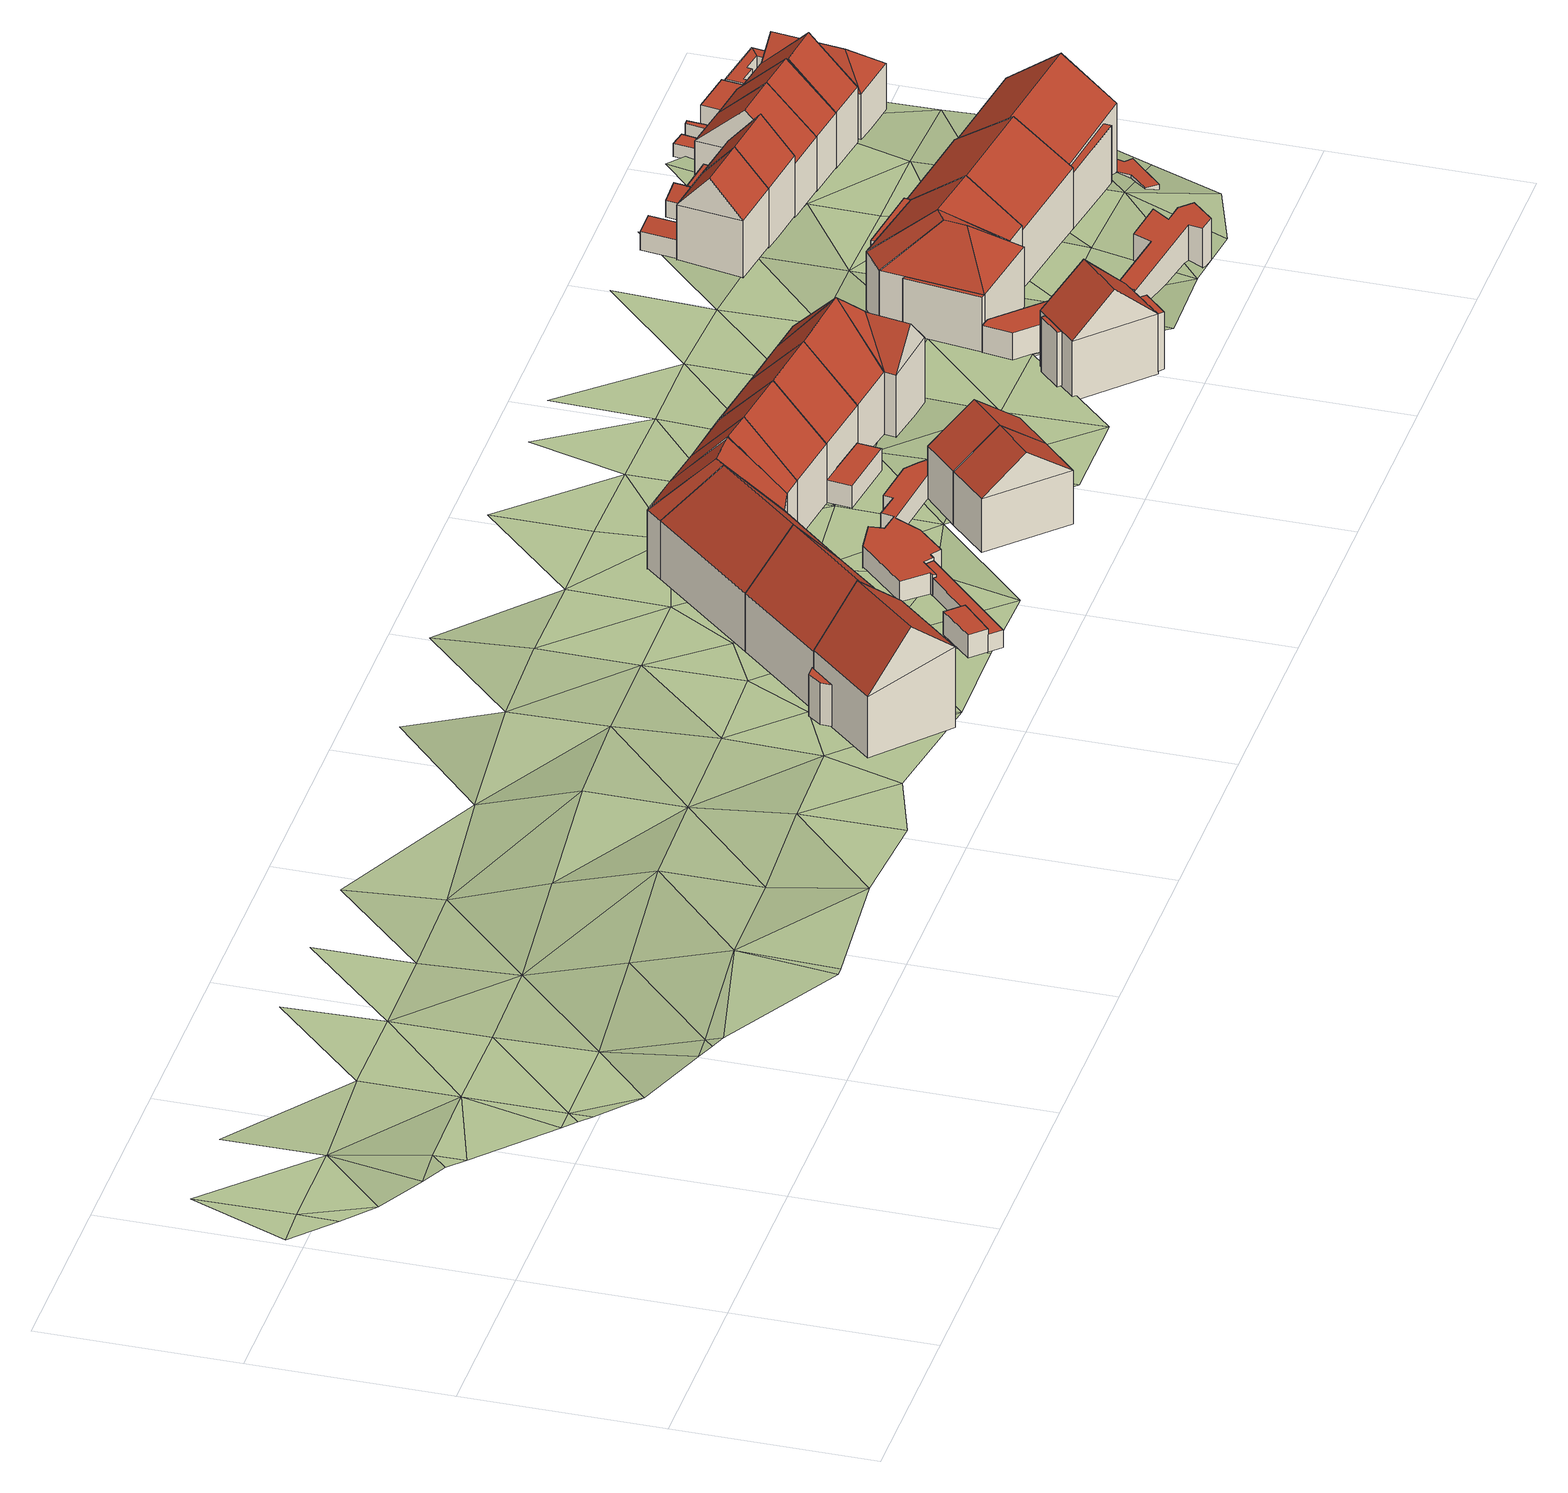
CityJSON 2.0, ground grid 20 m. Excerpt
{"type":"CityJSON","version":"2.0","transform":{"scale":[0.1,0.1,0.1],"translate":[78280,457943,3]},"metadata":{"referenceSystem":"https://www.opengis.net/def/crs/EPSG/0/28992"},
"CityObjects":{
"building1":{"type":"Building","children":["building1-1","building1-2"]},
"building1-1":{"type":"BuildingPart","attributes":{"RelativeEavesHeight":7.59,"AbsoluteEavesHeight":22.33,"RelativeRidgeHeight":12.42,"AbsoluteRidgeHeight":27.16,"roofType":"1030"},"parents":["building1"],"geometry":[{"type":"Solid","lod":"2","boundaries":[[[[0,1,2,3]],[[1,4,5,2]],[[4,6,7,5]],[[6,0,3,7]],[[4,1,8]],[[0,6,9]],[[1,0,9,8]],[[6,4,8,9]],[[3,2,5,7]]]],"semantics":{"surfaces":[{"type":"WallSurface"},{"type":"RoofSurface","Slope":38.76,"Direction":311.83},{"type":"RoofSurface","Slope":51.13,"Direction":131.84},{"type":"GroundSurface"}],"values":[[0,0,0,0,0,0,1,2,3]]}}]},
"building1-2":{"type":"BuildingPart","attributes":{"RelativeEavesHeight":4.58,"AbsoluteEavesHeight":19.34,"RelativeRidgeHeight":4.58,"AbsoluteRidgeHeight":19.34,"roofType":"1000"},"parents":["building1"],"geometry":[{"type":"Solid","lod":"2","boundaries":[[[[10,11,12,13]],[[11,14,15,12]],[[14,16,17,15]],[[16,10,13,17]],[[16,14,11,10]],[[13,12,15,17]]]],"semantics":{"surfaces":[{"type":"WallSurface"},{"type":"RoofSurface","Slope":90,"Direction":0},{"type":"GroundSurface"}],"values":[[0,0,0,0,1,2]]}}]},
"building2":{"type":"Building","attributes":{"RelativeEavesHeight":6.3,"AbsoluteEavesHeight":21.08,"RelativeRidgeHeight":11.88,"AbsoluteRidgeHeight":26.67,"roofType":"1030"},"geometry":[{"type":"Solid","lod":"2","boundaries":[[[[18,19,20,21]],[[19,22,23,20]],[[22,24,25,23]],[[24,18,21,25]],[[22,19,26]],[[18,24,27]],[[19,18,27,26]],[[24,22,26,27]],[[21,20,23,25]]]],"semantics":{"surfaces":[{"type":"WallSurface"},{"type":"RoofSurface","Slope":42.93,"Direction":311.61},{"type":"RoofSurface","Slope":42.93,"Direction":131.43},{"type":"GroundSurface"}],"values":[[0,0,0,0,0,0,1,2,3]]}}]},
"building3":{"type":"Building","children":["building3-1","building3-2"]},
"building3-1":{"type":"BuildingPart","attributes":{"RelativeEavesHeight":6.33,"AbsoluteEavesHeight":21.08,"RelativeRidgeHeight":11.91,"AbsoluteRidgeHeight":26.67,"roofType":"1030"},"parents":["building3"],"geometry":[{"type":"Solid","lod":"2","boundaries":[[[[28,29,30,31]],[[29,32,33,30]],[[32,34,35,33]],[[34,28,31,35]],[[32,29,36]],[[28,34,37]],[[29,28,37,36]],[[34,32,36,37]],[[31,30,33,35]]]],"semantics":{"surfaces":[{"type":"WallSurface"},{"type":"RoofSurface","Slope":43.16,"Direction":311.74},{"type":"RoofSurface","Slope":43.22,"Direction":131.97},{"type":"GroundSurface"}],"values":[[0,0,0,0,0,0,1,2,3]]}}]},
"building3-2":{"type":"BuildingPart","attributes":{"RelativeEavesHeight":6.33,"AbsoluteEavesHeight":21.08,"RelativeRidgeHeight":11.91,"AbsoluteRidgeHeight":26.67,"roofType":"1030"},"parents":["building3"],"geometry":[{"type":"Solid","lod":"2","boundaries":[[[[34,22,23,35]],[[22,19,20,23]],[[19,28,31,20]],[[28,34,35,31]],[[19,22,26]],[[34,28,37]],[[22,34,37,26]],[[28,19,26,37]],[[35,23,20,31]]]],"semantics":{"surfaces":[{"type":"WallSurface"},{"type":"RoofSurface","Slope":43.04,"Direction":132.16},{"type":"RoofSurface","Slope":43,"Direction":311.82},{"type":"GroundSurface"}],"values":[[0,0,0,0,0,0,1,2,3]]}}]},
"building4":{"type":"Building","children":["building4-1","building4-2","building4-3"]},
"building4-1":{"type":"BuildingPart","attributes":{"RelativeEavesHeight":1.87,"AbsoluteEavesHeight":16.6,"RelativeRidgeHeight":1.87,"AbsoluteRidgeHeight":16.6,"roofType":"1000"},"parents":["building4"],"geometry":[{"type":"Solid","lod":"2","boundaries":[[[[38,39,40,41]],[[39,42,43,40]],[[42,44,45,43]],[[44,46,47,45]],[[46,48,49,47]],[[48,38,41,49]],[[48,46,44,42,39,38]],[[41,40,43,45,47,49]]]],"semantics":{"surfaces":[{"type":"WallSurface"},{"type":"RoofSurface","Slope":90,"Direction":0},{"type":"GroundSurface"}],"values":[[0,0,0,0,0,0,1,2]]}}]},
"building4-2":{"type":"BuildingPart","attributes":{"RelativeEavesHeight":2.6,"AbsoluteEavesHeight":16.9,"RelativeRidgeHeight":2.6,"AbsoluteRidgeHeight":16.9,"roofType":"1000"},"parents":["building4"],"geometry":[{"type":"Solid","lod":"2","boundaries":[[[[50,51,52,53]],[[51,54,55,52]],[[54,56,57,55]],[[56,58,59,57]],[[58,60,61,59]],[[60,62,63,61]],[[62,64,65,63]],[[64,66,67,65]],[[66,68,69,67]],[[68,70,71,69]],[[70,72,73,71]],[[72,74,75,73]],[[74,76,77,75]],[[76,78,79,77]],[[78,80,81,79]],[[80,82,83,81]],[[82,84,85,83]],[[84,86,87,85]],[[86,88,89,87]],[[88,90,91,89]],[[90,92,93,91]],[[92,94,95,93]],[[94,96,97,95]],[[96,50,53,97]],[[96,94,92,90,88,86,84,82,80,78,76,74,72,70,68,66,64,62,60,58,56,54,51,50]],[[53,52,55,57,59,61,63,65,67,69,71,73,75,77,79,81,83,85,87,89,91,93,95,97]]]],"semantics":{"surfaces":[{"type":"WallSurface"},{"type":"RoofSurface","Slope":90,"Direction":0},{"type":"GroundSurface"}],"values":[[0,0,0,0,0,0,0,0,0,0,0,0,0,0,0,0,0,0,0,0,0,0,0,0,1,2]]}}]},
"building4-3":{"type":"BuildingPart","attributes":{"RelativeEavesHeight":2.52,"AbsoluteEavesHeight":17.2,"RelativeRidgeHeight":2.52,"AbsoluteRidgeHeight":17.2,"roofType":"1000"},"parents":["building4"],"geometry":[{"type":"Solid","lod":"2","boundaries":[[[[98,99,100,40]],[[99,101,102,100]],[[101,103,104,102]],[[103,98,40,104]],[[103,101,99,98]],[[40,100,102,104]]]],"semantics":{"surfaces":[{"type":"WallSurface"},{"type":"RoofSurface","Slope":90,"Direction":0},{"type":"GroundSurface"}],"values":[[0,0,0,0,1,2]]}}]},
"building5":{"type":"Building","children":["building5-1","building5-2"]},
"building5-1":{"type":"BuildingPart","attributes":{"RelativeEavesHeight":6.43,"AbsoluteEavesHeight":21.08,"RelativeRidgeHeight":12.01,"AbsoluteRidgeHeight":26.67,"roofType":"1030"},"parents":["building5"],"geometry":[{"type":"Solid","lod":"2","boundaries":[[[[105,106,107,108]],[[106,109,110,107]],[[109,111,112,110]],[[111,105,108,112]],[[109,106,113]],[[105,111,114]],[[106,105,114,113]],[[111,109,113,114]],[[108,107,110,112]]]],"semantics":{"surfaces":[{"type":"WallSurface"},{"type":"RoofSurface","Slope":43.31,"Direction":187.92},{"type":"RoofSurface","Slope":43.31,"Direction":7.93},{"type":"GroundSurface"}],"values":[[0,0,0,0,0,0,1,2,3]]}}]},
"building5-2":{"type":"BuildingPart","attributes":{"RelativeEavesHeight":6.33,"AbsoluteEavesHeight":21.08,"RelativeRidgeHeight":11.92,"AbsoluteRidgeHeight":26.67,"roofType":"1030"},"parents":["building5"],"geometry":[{"type":"Solid","lod":"2","boundaries":[[[[29,109,110,115]],[[109,106,107,110]],[[106,32,116,107]],[[32,29,115,116]],[[106,109,113]],[[29,32,36]],[[109,29,36,113]],[[32,106,113,36]],[[115,110,107,116]]]],"semantics":{"surfaces":[{"type":"WallSurface"},{"type":"RoofSurface","Slope":44.91,"Direction":5.13},{"type":"RoofSurface","Slope":45.8,"Direction":176.34},{"type":"GroundSurface"}],"values":[[0,0,0,0,0,0,1,2,3]]}}]},
"building6":{"type":"Building","attributes":{"RelativeEavesHeight":5.71,"AbsoluteEavesHeight":20.05,"RelativeRidgeHeight":9.24,"AbsoluteRidgeHeight":23.58,"roofType":"1030"},"geometry":[{"type":"Solid","lod":"2","boundaries":[[[[117,118,119,120]],[[118,121,122,119]],[[121,123,124,122]],[[123,117,120,124]],[[121,118,125]],[[117,123,126]],[[118,117,126,125]],[[123,121,125,126]],[[120,119,122,124]]]],"semantics":{"surfaces":[{"type":"WallSurface"},{"type":"RoofSurface","Slope":53.66,"Direction":315.64},{"type":"RoofSurface","Slope":53.66,"Direction":135.42},{"type":"GroundSurface"}],"values":[[0,0,0,0,0,0,1,2,3]]}}]},
"building7":{"type":"Building","attributes":{"RelativeEavesHeight":6.57,"AbsoluteEavesHeight":21.08,"RelativeRidgeHeight":12.16,"AbsoluteRidgeHeight":26.67,"roofType":"1030"},"geometry":[{"type":"Solid","lod":"2","boundaries":[[[[127,105,128,129]],[[105,111,130,128]],[[111,131,132,130]],[[131,127,129,132]],[[111,105,114]],[[127,131,133]],[[105,127,133,114]],[[131,111,114,133]],[[129,128,130,132]]]],"semantics":{"surfaces":[{"type":"WallSurface"},{"type":"RoofSurface","Slope":43.35,"Direction":187.83},{"type":"RoofSurface","Slope":43.35,"Direction":7.68},{"type":"GroundSurface"}],"values":[[0,0,0,0,0,0,1,2,3]]}}]},
"building8":{"type":"Building","attributes":{"RelativeEavesHeight":5.75,"AbsoluteEavesHeight":20.05,"RelativeRidgeHeight":9.28,"AbsoluteRidgeHeight":23.58,"roofType":"1030"},"geometry":[{"type":"Solid","lod":"2","boundaries":[[[[118,134,87,119]],[[134,135,85,87]],[[135,121,122,85]],[[121,118,119,122]],[[135,134,136]],[[118,121,125]],[[134,118,125,136]],[[121,135,136,125]],[[119,87,85,122]]]],"semantics":{"surfaces":[{"type":"WallSurface"},{"type":"RoofSurface","Slope":53.55,"Direction":315.64},{"type":"RoofSurface","Slope":53.55,"Direction":135.42},{"type":"GroundSurface"}],"values":[[0,0,0,0,0,0,1,2,3]]}}]},
"building9":{"type":"Building","children":["building9-1","building9-2"]},
"building9-1":{"type":"BuildingPart","attributes":{"RelativeEavesHeight":6.75,"AbsoluteEavesHeight":21.08,"RelativeRidgeHeight":12.34,"AbsoluteRidgeHeight":26.67,"roofType":"1030"},"parents":["building9"],"geometry":[{"type":"Solid","lod":"2","boundaries":[[[[137,127,138,139]],[[127,131,140,138]],[[131,141,142,140]],[[141,137,139,142]],[[131,127,133]],[[137,141,143]],[[127,137,143,133]],[[141,131,133,143]],[[139,138,140,142]]]],"semantics":{"surfaces":[{"type":"WallSurface"},{"type":"RoofSurface","Slope":43.42,"Direction":187.87},{"type":"RoofSurface","Slope":43.42,"Direction":7.79},{"type":"GroundSurface"}],"values":[[0,0,0,0,0,0,1,2,3]]}}]},
"building9-2":{"type":"BuildingPart","attributes":{"RelativeEavesHeight":2.44,"AbsoluteEavesHeight":17.21,"RelativeRidgeHeight":2.44,"AbsoluteRidgeHeight":17.21,"roofType":"1010"},"parents":["building9"],"geometry":[{"type":"Solid","lod":"2","boundaries":[[[[144,145,146,147]],[[145,148,149,146]],[[148,150,151,149]],[[150,144,147,151]],[[150,148,145,144]],[[147,146,149,151]]]],"semantics":{"surfaces":[{"type":"WallSurface"},{"type":"RoofSurface","Slope":90,"Direction":0},{"type":"GroundSurface"}],"values":[[0,0,0,0,1,2]]}}]},
"building10":{"type":"Building","attributes":{"RelativeEavesHeight":6.89,"AbsoluteEavesHeight":21.08,"RelativeRidgeHeight":12.48,"AbsoluteRidgeHeight":26.67,"roofType":"1130"},"geometry":[{"type":"Solid","lod":"2","boundaries":[[[[141,152,153,154]],[[152,155,156,153]],[[155,137,157,156]],[[137,141,154,157]],[[155,152,158]],[[141,137,143]],[[152,141,143,158]],[[137,155,158,143]],[[154,153,156,157]]]],"semantics":{"surfaces":[{"type":"WallSurface"},{"type":"RoofSurface","Slope":-17.8,"Direction":97.64},{"type":"RoofSurface","Slope":43.12,"Direction":6.94},{"type":"RoofSurface","Slope":43.9,"Direction":187.11},{"type":"GroundSurface"}],"values":[[0,0,0,0,1,0,2,3,4]]}}]},
"building11":{"type":"Building","children":["building11-1","building11-2"]},
"building11-1":{"type":"BuildingPart","attributes":{"RelativeEavesHeight":7.07,"AbsoluteEavesHeight":21.08,"RelativeRidgeHeight":12.65,"AbsoluteRidgeHeight":26.67,"roofType":"1070"},"parents":["building11"],"geometry":[{"type":"Solid","lod":"2","boundaries":[[[[159,160,161,162]],[[160,163,164,161]],[[163,155,165,164]],[[155,152,166,165]],[[152,159,162,166]],[[160,159,158]],[[163,160,158]],[[155,163,158]],[[152,155,158]],[[159,152,158]],[[162,161,164,165,166]]]],"semantics":{"surfaces":[{"type":"WallSurface"},{"type":"RoofSurface","Slope":41.93,"Direction":52.47},{"type":"RoofSurface","Slope":41.94,"Direction":97.78},{"type":"RoofSurface","Slope":44.35,"Direction":187.2},{"type":"RoofSurface","Slope":17.8,"Direction":277.64},{"type":"RoofSurface","Slope":42.63,"Direction":7.86},{"type":"GroundSurface"}],"values":[[0,0,0,0,0,1,2,3,4,5,6]]}}]},
"building11-2":{"type":"BuildingPart","attributes":{"RelativeEavesHeight":6.97,"AbsoluteEavesHeight":21.08,"RelativeRidgeHeight":10.49,"AbsoluteRidgeHeight":24.6,"roofType":"1130"},"parents":["building11"],"geometry":[{"type":"Solid","lod":"2","boundaries":[[[[167,155,168,169]],[[155,163,170,168]],[[163,171,172,170]],[[171,167,169,172]],[[163,155,173]],[[167,171,174]],[[155,167,174,173]],[[171,163,173,174]],[[169,168,170,172]]]],"semantics":{"surfaces":[{"type":"WallSurface"},{"type":"RoofSurface","Slope":-44.35,"Direction":7.2},{"type":"RoofSurface","Slope":44.51,"Direction":279.34},{"type":"RoofSurface","Slope":43.4,"Direction":99.89},{"type":"GroundSurface"}],"values":[[0,0,0,0,1,0,2,3,4]]}}]},
"building12":{"type":"Building","children":["building12-1","building12-2","building12-3"]},
"building12-1":{"type":"BuildingPart","attributes":{"RelativeEavesHeight":5.88,"AbsoluteEavesHeight":19.98,"RelativeRidgeHeight":5.88,"AbsoluteRidgeHeight":19.98,"roofType":"1010"},"parents":["building12"],"geometry":[{"type":"Solid","lod":"2","boundaries":[[[[175,176,177,178]],[[176,179,180,177]],[[179,181,182,180]],[[181,175,178,182]],[[181,179,176,175]],[[178,177,180,182]]]],"semantics":{"surfaces":[{"type":"WallSurface"},{"type":"RoofSurface","Slope":90,"Direction":315.25},{"type":"GroundSurface"}],"values":[[0,0,0,0,1,2]]}}]},
"building12-2":{"type":"BuildingPart","attributes":{"RelativeEavesHeight":6.19,"AbsoluteEavesHeight":19.98,"RelativeRidgeHeight":6.19,"AbsoluteRidgeHeight":19.98,"roofType":"1000"},"parents":["building12"],"geometry":[{"type":"Solid","lod":"2","boundaries":[[[[183,184,185,186]],[[184,187,188,185]],[[187,189,190,188]],[[189,183,186,190]],[[189,187,184,183]],[[186,185,188,190]]]],"semantics":{"surfaces":[{"type":"WallSurface"},{"type":"RoofSurface","Slope":90,"Direction":0},{"type":"GroundSurface"}],"values":[[0,0,0,0,1,2]]}}]},
"building12-3":{"type":"BuildingPart","attributes":{"RelativeEavesHeight":6.44,"AbsoluteEavesHeight":19.98,"RelativeRidgeHeight":10.54,"AbsoluteRidgeHeight":24.08,"roofType":"1030"},"parents":["building12"],"geometry":[{"type":"Solid","lod":"2","boundaries":[[[[191,183,192,193]],[[183,194,195,192]],[[194,196,197,195]],[[196,191,193,197]],[[194,183,198]],[[191,196,199]],[[183,191,199,198]],[[196,194,198,199]],[[193,192,195,197]]]],"semantics":{"surfaces":[{"type":"WallSurface"},{"type":"RoofSurface","Slope":47.56,"Direction":134.15},{"type":"RoofSurface","Slope":47.56,"Direction":314.93},{"type":"GroundSurface"}],"values":[[0,0,0,0,0,0,1,2,3]]}}]},
"building13":{"type":"Building","attributes":{"RelativeEavesHeight":3.21,"AbsoluteEavesHeight":16.8,"RelativeRidgeHeight":3.21,"AbsoluteRidgeHeight":16.8,"roofType":"1000"},"geometry":[{"type":"Solid","lod":"2","boundaries":[[[[200,201,202,203]],[[201,204,205,202]],[[204,206,207,205]],[[206,208,209,207]],[[208,210,211,209]],[[210,212,213,211]],[[212,200,203,213]],[[212,210,208,206,204,201,200]],[[203,202,205,207,209,211,213]]]],"semantics":{"surfaces":[{"type":"WallSurface"},{"type":"RoofSurface","Slope":90,"Direction":0},{"type":"GroundSurface"}],"values":[[0,0,0,0,0,0,0,1,2]]}}]},
"building14":{"type":"Building","attributes":{"RelativeEavesHeight":2.47,"AbsoluteEavesHeight":15.76,"RelativeRidgeHeight":2.47,"AbsoluteRidgeHeight":15.76,"roofType":"1000"},"geometry":[{"type":"Solid","lod":"2","boundaries":[[[[214,215,216,217]],[[215,218,219,216]],[[218,220,221,219]],[[220,222,223,221]],[[222,224,225,223]],[[224,214,217,225]],[[224,222,220,218,215,214]],[[217,216,219,221,223,225]]]],"semantics":{"surfaces":[{"type":"WallSurface"},{"type":"RoofSurface","Slope":90,"Direction":0},{"type":"GroundSurface"}],"values":[[0,0,0,0,0,0,1,2]]}}]},
"building15":{"type":"Building","attributes":{"RelativeEavesHeight":2.55,"AbsoluteEavesHeight":15.41,"RelativeRidgeHeight":2.55,"AbsoluteRidgeHeight":15.41,"roofType":"1000"},"geometry":[{"type":"Solid","lod":"2","boundaries":[[[[226,227,228,229]],[[227,230,231,228]],[[230,232,233,231]],[[232,226,229,233]],[[232,230,227,226]],[[229,228,231,233]]]],"semantics":{"surfaces":[{"type":"WallSurface"},{"type":"RoofSurface","Slope":90,"Direction":0},{"type":"GroundSurface"}],"values":[[0,0,0,0,1,2]]}}]},
"building16":{"type":"Building","children":["building16-1","building16-2","building16-3","building16-4","building16-5"]},
"building16-1":{"type":"BuildingPart","attributes":{"RelativeEavesHeight":6.64,"AbsoluteEavesHeight":19.8,"RelativeRidgeHeight":6.64,"AbsoluteRidgeHeight":19.8,"roofType":"1000"},"parents":["building16"],"geometry":[{"type":"Solid","lod":"2","boundaries":[[[[234,235,236,237]],[[235,238,239,236]],[[238,240,241,239]],[[240,234,237,241]],[[240,238,235,234]],[[237,236,239,241]]]],"semantics":{"surfaces":[{"type":"WallSurface"},{"type":"RoofSurface","Slope":90,"Direction":0},{"type":"GroundSurface"}],"values":[[0,0,0,0,1,2]]}}]},
"building16-2":{"type":"BuildingPart","attributes":{"RelativeEavesHeight":5.92,"AbsoluteEavesHeight":19.8,"RelativeRidgeHeight":5.92,"AbsoluteRidgeHeight":19.8,"roofType":"1000"},"parents":["building16"],"geometry":[{"type":"Solid","lod":"2","boundaries":[[[[242,243,244,245]],[[243,246,247,244]],[[246,248,249,247]],[[248,242,245,249]],[[248,246,243,242]],[[245,244,247,249]]]],"semantics":{"surfaces":[{"type":"WallSurface"},{"type":"RoofSurface","Slope":90,"Direction":0},{"type":"GroundSurface"}],"values":[[0,0,0,0,1,2]]}}]},
"building16-3":{"type":"BuildingPart","attributes":{"RelativeEavesHeight":6.49,"AbsoluteEavesHeight":19.8,"RelativeRidgeHeight":10.51,"AbsoluteRidgeHeight":23.82,"roofType":"1130"},"parents":["building16"],"geometry":[{"type":"Solid","lod":"2","boundaries":[[[[250,251,252,253]],[[251,242,254,252]],[[242,255,256,254]],[[255,250,253,256]],[[242,251,257]],[[250,255,258]],[[251,250,258,257]],[[255,242,257,258]],[[253,252,254,256]]]],"semantics":{"surfaces":[{"type":"WallSurface"},{"type":"RoofSurface","Slope":42.78,"Direction":188.65},{"type":"RoofSurface","Slope":48.17,"Direction":99.73},{"type":"RoofSurface","Slope":47.36,"Direction":277.45},{"type":"GroundSurface"}],"values":[[0,0,0,0,1,0,2,3,4]]}}]},
"building16-4":{"type":"BuildingPart","attributes":{"RelativeEavesHeight":6.66,"AbsoluteEavesHeight":19.8,"RelativeRidgeHeight":10.68,"AbsoluteRidgeHeight":23.82,"roofType":"1030"},"parents":["building16"],"geometry":[{"type":"Solid","lod":"2","boundaries":[[[[259,260,261,262]],[[260,263,264,261]],[[263,234,265,264]],[[234,259,262,265]],[[263,260,266]],[[259,234,267]],[[260,259,267,266]],[[234,263,266,267]],[[262,261,264,265]]]],"semantics":{"surfaces":[{"type":"WallSurface"},{"type":"RoofSurface","Slope":53.89,"Direction":189.2},{"type":"RoofSurface","Slope":53.84,"Direction":9.5},{"type":"GroundSurface"}],"values":[[0,0,0,0,0,0,1,2,3]]}}]},
"building16-5":{"type":"BuildingPart","attributes":{"RelativeEavesHeight":6.51,"AbsoluteEavesHeight":19.8,"RelativeRidgeHeight":10.53,"AbsoluteRidgeHeight":23.82,"roofType":"1030"},"parents":["building16"],"geometry":[{"type":"Solid","lod":"2","boundaries":[[[[260,250,253,268]],[[250,255,256,253]],[[255,263,269,256]],[[263,260,268,269]],[[255,250,258]],[[260,263,266]],[[250,260,266,258]],[[263,255,258,266]],[[268,253,256,269]]]],"semantics":{"surfaces":[{"type":"WallSurface"},{"type":"RoofSurface","Slope":57.69,"Direction":150.74},{"type":"RoofSurface","Slope":57.52,"Direction":323.41},{"type":"GroundSurface"}],"values":[[0,0,0,0,0,0,1,2,3]]}}]},
"building17":{"type":"Building","attributes":{"RelativeEavesHeight":4.55,"AbsoluteEavesHeight":15.11,"RelativeRidgeHeight":4.55,"AbsoluteRidgeHeight":15.11,"roofType":"1000"},"geometry":[{"type":"Solid","lod":"2","boundaries":[[[[270,271,272,273]],[[271,274,275,272]],[[274,276,277,275]],[[276,278,279,277]],[[278,280,281,279]],[[280,282,283,281]],[[282,284,285,283]],[[284,286,287,285]],[[286,288,289,287]],[[288,290,291,289]],[[290,270,273,291]],[[290,288,286,284,282,280,278,276,274,271,270]],[[273,272,275,277,279,281,283,285,287,289,291]]]],"semantics":{"surfaces":[{"type":"WallSurface"},{"type":"RoofSurface","Slope":90,"Direction":0},{"type":"GroundSurface"}],"values":[[0,0,0,0,0,0,0,0,0,0,0,1,2]]}}]},
"building18":{"type":"Building","children":["building18-1","building18-2"]},
"building18-1":{"type":"BuildingPart","attributes":{"RelativeEavesHeight":6.24,"AbsoluteEavesHeight":19.6,"RelativeRidgeHeight":9.91,"AbsoluteRidgeHeight":23.27,"roofType":"1030"},"parents":["building18"],"geometry":[{"type":"Solid","lod":"2","boundaries":[[[[292,293,294,295]],[[293,296,297,294]],[[296,298,299,297]],[[298,292,295,299]],[[296,293,300]],[[292,298,301]],[[293,292,301,300]],[[298,296,300,301]],[[295,294,297,299]]]],"semantics":{"surfaces":[{"type":"WallSurface"},{"type":"RoofSurface","Slope":41.78,"Direction":187.76},{"type":"RoofSurface","Slope":41.78,"Direction":7.81},{"type":"GroundSurface"}],"values":[[0,0,0,0,0,0,1,2,3]]}}]},
"building18-2":{"type":"BuildingPart","attributes":{"RelativeEavesHeight":2.25,"AbsoluteEavesHeight":16.03,"RelativeRidgeHeight":2.5,"AbsoluteRidgeHeight":16.28,"roofType":"1010"},"parents":["building18"],"geometry":[{"type":"Solid","lod":"2","boundaries":[[[[302,303,304,305]],[[303,306,307,304]],[[306,308,309,307]],[[308,302,305,309]],[[308,306,303,302]],[[305,304,307,309]]]],"semantics":{"surfaces":[{"type":"WallSurface"},{"type":"RoofSurface","Slope":75.79,"Direction":278.46},{"type":"GroundSurface"}],"values":[[0,0,0,0,1,2]]}}]},
"building19":{"type":"Building","attributes":{"RelativeEavesHeight":6.68,"AbsoluteEavesHeight":19.34,"RelativeRidgeHeight":10.66,"AbsoluteRidgeHeight":23.32,"roofType":"1030"},"geometry":[{"type":"Solid","lod":"2","boundaries":[[[[310,311,312,313]],[[311,314,315,312]],[[314,316,317,315]],[[316,310,313,317]],[[314,311,318]],[[310,316,319]],[[311,310,319,318]],[[316,314,318,319]],[[313,312,315,317]]]],"semantics":{"surfaces":[{"type":"WallSurface"},{"type":"RoofSurface","Slope":55.76,"Direction":188},{"type":"RoofSurface","Slope":55.76,"Direction":7.9},{"type":"GroundSurface"}],"values":[[0,0,0,0,0,0,1,2,3]]}}]},
"building20":{"type":"Building","children":["building20-1","building20-2","building20-3"]},
"building20-1":{"type":"BuildingPart","attributes":{"RelativeEavesHeight":6.51,"AbsoluteEavesHeight":19.6,"RelativeRidgeHeight":10.18,"AbsoluteRidgeHeight":23.27,"roofType":"1030"},"parents":["building20"],"geometry":[{"type":"Solid","lod":"2","boundaries":[[[[320,292,321,322]],[[292,298,323,321]],[[298,324,325,323]],[[324,320,322,325]],[[298,292,301]],[[320,324,326]],[[292,320,326,301]],[[324,298,301,326]],[[322,321,323,325]]]],"semantics":{"surfaces":[{"type":"WallSurface"},{"type":"RoofSurface","Slope":41.66,"Direction":187.85},{"type":"RoofSurface","Slope":41.66,"Direction":8.09},{"type":"GroundSurface"}],"values":[[0,0,0,0,0,0,1,2,3]]}}]},
"building20-2":{"type":"BuildingPart","attributes":{"RelativeEavesHeight":2.46,"AbsoluteEavesHeight":16.4,"RelativeRidgeHeight":2.46,"AbsoluteRidgeHeight":16.4,"roofType":"1000"},"parents":["building20"],"geometry":[{"type":"Solid","lod":"2","boundaries":[[[[327,328,329,330]],[[328,331,332,329]],[[331,333,334,332]],[[333,327,330,334]],[[333,331,328,327]],[[330,329,332,334]]]],"semantics":{"surfaces":[{"type":"WallSurface"},{"type":"RoofSurface","Slope":90,"Direction":0},{"type":"GroundSurface"}],"values":[[0,0,0,0,1,2]]}}]},
"building20-3":{"type":"BuildingPart","attributes":{"RelativeEavesHeight":2.11,"AbsoluteEavesHeight":16.05,"RelativeRidgeHeight":2.45,"AbsoluteRidgeHeight":16.4,"roofType":"1010"},"parents":["building20"],"geometry":[{"type":"Solid","lod":"2","boundaries":[[[[327,335,336,330]],[[335,337,338,336]],[[337,339,340,338]],[[339,327,330,340]],[[339,337,335,327]],[[330,336,338,340]]]],"semantics":{"surfaces":[{"type":"WallSurface"},{"type":"RoofSurface","Slope":71.22,"Direction":277.93},{"type":"GroundSurface"}],"values":[[0,0,0,0,1,2]]}}]},
"building21":{"type":"Building","children":["building21-1","building21-2"]},
"building21-1":{"type":"BuildingPart","attributes":{"RelativeEavesHeight":5.85,"AbsoluteEavesHeight":18.75,"RelativeRidgeHeight":10.4,"AbsoluteRidgeHeight":23.29,"roofType":"1030"},"parents":["building21"],"geometry":[{"type":"Solid","lod":"2","boundaries":[[[[341,342,343,344]],[[342,345,346,343]],[[345,347,348,346]],[[347,341,344,348]],[[345,342,349]],[[341,347,350]],[[342,341,350,349]],[[347,345,349,350]],[[344,343,346,348]]]],"semantics":{"surfaces":[{"type":"WallSurface"},{"type":"RoofSurface","Slope":47.2,"Direction":188.29},{"type":"RoofSurface","Slope":47.2,"Direction":8.64},{"type":"GroundSurface"}],"values":[[0,0,0,0,0,0,1,2,3]]}}]},
"building21-2":{"type":"BuildingPart","attributes":{"RelativeEavesHeight":1.41,"AbsoluteEavesHeight":15.4,"RelativeRidgeHeight":1.41,"AbsoluteRidgeHeight":15.4,"roofType":"1000"},"parents":["building21"],"geometry":[{"type":"Solid","lod":"2","boundaries":[[[[351,352,353,354]],[[352,355,356,353]],[[355,357,358,356]],[[357,351,354,358]],[[357,355,352,351]],[[354,353,356,358]]]],"semantics":{"surfaces":[{"type":"WallSurface"},{"type":"RoofSurface","Slope":90,"Direction":0},{"type":"GroundSurface"}],"values":[[0,0,0,0,1,2]]}}]},
"building22":{"type":"Building","children":["building22-1","building22-2"]},
"building22-1":{"type":"BuildingPart","attributes":{"RelativeEavesHeight":7.37,"AbsoluteEavesHeight":19.01,"RelativeRidgeHeight":11.43,"AbsoluteRidgeHeight":23.07,"roofType":"1030"},"parents":["building22"],"geometry":[{"type":"Solid","lod":"2","boundaries":[[[[359,360,361,362]],[[360,363,364,361]],[[363,365,366,364]],[[365,359,362,366]],[[363,360,367]],[[359,365,368]],[[360,359,368,367]],[[365,363,367,368]],[[362,361,364,366]]]],"semantics":{"surfaces":[{"type":"WallSurface"},{"type":"RoofSurface","Slope":53.42,"Direction":187.54},{"type":"RoofSurface","Slope":53.42,"Direction":7.72},{"type":"GroundSurface"}],"values":[[0,0,0,0,0,0,1,2,3]]}}]},
"building22-2":{"type":"BuildingPart","attributes":{"RelativeEavesHeight":6.18,"AbsoluteEavesHeight":18.67,"RelativeRidgeHeight":6.18,"AbsoluteRidgeHeight":18.67,"roofType":"1000"},"parents":["building22"],"geometry":[{"type":"Solid","lod":"2","boundaries":[[[[369,370,371,372]],[[370,373,374,371]],[[373,375,376,374]],[[375,369,372,376]],[[375,373,370,369]],[[372,371,374,376]]]],"semantics":{"surfaces":[{"type":"WallSurface"},{"type":"RoofSurface","Slope":90,"Direction":0},{"type":"GroundSurface"}],"values":[[0,0,0,0,1,2]]}}]},
"building23":{"type":"Building","children":["building23-1","building23-2"]},
"building23-1":{"type":"BuildingPart","attributes":{"RelativeEavesHeight":5.97,"AbsoluteEavesHeight":18.75,"RelativeRidgeHeight":10.51,"AbsoluteRidgeHeight":23.29,"roofType":"1030"},"parents":["building23"],"geometry":[{"type":"Solid","lod":"2","boundaries":[[[[377,341,378,379]],[[341,347,380,378]],[[347,381,382,380]],[[381,377,379,382]],[[347,341,350]],[[377,381,383]],[[341,377,383,350]],[[381,347,350,383]],[[379,378,380,382]]]],"semantics":{"surfaces":[{"type":"WallSurface"},{"type":"RoofSurface","Slope":47.1,"Direction":188.16},{"type":"RoofSurface","Slope":47.1,"Direction":8.21},{"type":"GroundSurface"}],"values":[[0,0,0,0,0,0,1,2,3]]}}]},
"building23-2":{"type":"BuildingPart","attributes":{"RelativeEavesHeight":2.13,"AbsoluteEavesHeight":16,"RelativeRidgeHeight":2.13,"AbsoluteRidgeHeight":16,"roofType":"1000"},"parents":["building23"],"geometry":[{"type":"Solid","lod":"2","boundaries":[[[[384,385,386,387]],[[385,388,389,386]],[[388,390,391,389]],[[390,392,393,391]],[[392,394,395,393]],[[394,396,397,395]],[[396,384,387,397]],[[396,394,392,390,388,385,384]],[[387,386,389,391,393,395,397]]]],"semantics":{"surfaces":[{"type":"WallSurface"},{"type":"RoofSurface","Slope":90,"Direction":0},{"type":"GroundSurface"}],"values":[[0,0,0,0,0,0,0,1,2]]}}]},
"building24":{"type":"Building","children":["building24-1","building24-2","building24-3","building24-4","building24-5"]},
"building24-1":{"type":"BuildingPart","attributes":{"RelativeEavesHeight":1.8,"AbsoluteEavesHeight":12.79,"RelativeRidgeHeight":1.8,"AbsoluteRidgeHeight":12.79,"roofType":"1000"},"parents":["building24"],"geometry":[{"type":"Solid","lod":"2","boundaries":[[[[398,399,400,401]],[[399,402,403,400]],[[402,404,405,403]],[[404,398,401,405]],[[404,402,399,398]],[[401,400,403,405]]]],"semantics":{"surfaces":[{"type":"WallSurface"},{"type":"RoofSurface","Slope":90,"Direction":0},{"type":"GroundSurface"}],"values":[[0,0,0,0,1,2]]}}]},
"building24-2":{"type":"BuildingPart","attributes":{"RelativeEavesHeight":1.54,"AbsoluteEavesHeight":13.1,"RelativeRidgeHeight":1.54,"AbsoluteRidgeHeight":13.1,"roofType":"1000"},"parents":["building24"],"geometry":[{"type":"Solid","lod":"2","boundaries":[[[[406,407,408,409]],[[407,410,411,408]],[[410,412,413,411]],[[412,406,409,413]],[[412,410,407,406]],[[409,408,411,413]]]],"semantics":{"surfaces":[{"type":"WallSurface"},{"type":"RoofSurface","Slope":90,"Direction":0},{"type":"GroundSurface"}],"values":[[0,0,0,0,1,2]]}}]},
"building24-3":{"type":"BuildingPart","attributes":{"RelativeEavesHeight":1.02,"AbsoluteEavesHeight":11.6,"RelativeRidgeHeight":1.02,"AbsoluteRidgeHeight":11.6,"roofType":"1000"},"parents":["building24"],"geometry":[{"type":"Solid","lod":"2","boundaries":[[[[414,415,416,417]],[[415,418,419,416]],[[418,420,421,419]],[[420,413,422,421]],[[413,423,424,422]],[[423,425,426,424]],[[425,414,417,426]],[[425,423,413,420,418,415,414]],[[417,416,419,421,422,424,426]]]],"semantics":{"surfaces":[{"type":"WallSurface"},{"type":"RoofSurface","Slope":90,"Direction":0},{"type":"GroundSurface"}],"values":[[0,0,0,0,0,0,0,1,2]]}}]},
"building24-4":{"type":"BuildingPart","attributes":{"RelativeEavesHeight":3.73,"AbsoluteEavesHeight":15.21,"RelativeRidgeHeight":3.73,"AbsoluteRidgeHeight":15.21,"roofType":"1000"},"parents":["building24"],"geometry":[{"type":"Solid","lod":"2","boundaries":[[[[427,428,429,430]],[[428,431,432,429]],[[431,433,434,432]],[[433,435,436,434]],[[435,437,438,436]],[[437,427,430,438]],[[437,435,433,431,428,427]],[[430,429,432,434,436,438]]]],"semantics":{"surfaces":[{"type":"WallSurface"},{"type":"RoofSurface","Slope":90,"Direction":0},{"type":"GroundSurface"}],"values":[[0,0,0,0,0,0,1,2]]}}]},
"building24-5":{"type":"BuildingPart","attributes":{"RelativeEavesHeight":2.81,"AbsoluteEavesHeight":14.3,"RelativeRidgeHeight":2.81,"AbsoluteRidgeHeight":14.3,"roofType":"1000"},"parents":["building24"],"geometry":[{"type":"Solid","lod":"2","boundaries":[[[[439,440,441,429]],[[440,442,443,441]],[[442,444,445,443]],[[444,439,429,445]],[[444,442,440,439]],[[429,441,443,445]]]],"semantics":{"surfaces":[{"type":"WallSurface"},{"type":"RoofSurface","Slope":90,"Direction":0},{"type":"GroundSurface"}],"values":[[0,0,0,0,1,2]]}}]},
"building25":{"type":"Building","children":["building25-1","building25-2"]},
"building25-1":{"type":"BuildingPart","attributes":{"RelativeEavesHeight":6.1,"AbsoluteEavesHeight":18.75,"RelativeRidgeHeight":10.64,"AbsoluteRidgeHeight":23.29,"roofType":"1030"},"parents":["building25"],"geometry":[{"type":"Solid","lod":"2","boundaries":[[[[446,377,447,448]],[[377,449,450,447]],[[449,451,452,450]],[[451,446,448,452]],[[449,377,453]],[[446,451,454]],[[377,446,454,453]],[[451,449,453,454]],[[448,447,450,452]]]],"semantics":{"surfaces":[{"type":"WallSurface"},{"type":"RoofSurface","Slope":46.43,"Direction":188.12},{"type":"RoofSurface","Slope":46.44,"Direction":8.08},{"type":"GroundSurface"}],"values":[[0,0,0,0,0,0,1,2,3]]}}]},
"building25-2":{"type":"BuildingPart","attributes":{"RelativeEavesHeight":2.75,"AbsoluteEavesHeight":16,"RelativeRidgeHeight":2.75,"AbsoluteRidgeHeight":16,"roofType":"1000"},"parents":["building25"],"geometry":[{"type":"Solid","lod":"2","boundaries":[[[[455,456,457,458]],[[456,459,460,457]],[[459,461,462,460]],[[461,455,458,462]],[[461,459,456,455]],[[458,457,460,462]]]],"semantics":{"surfaces":[{"type":"WallSurface"},{"type":"RoofSurface","Slope":90,"Direction":0},{"type":"GroundSurface"}],"values":[[0,0,0,0,1,2]]}}]},
"building26":{"type":"Building","children":["building26-1","building26-2","building26-3"]},
"building26-1":{"type":"BuildingPart","attributes":{"RelativeEavesHeight":2.47,"AbsoluteEavesHeight":15.45,"RelativeRidgeHeight":2.47,"AbsoluteRidgeHeight":15.45,"roofType":"1000"},"parents":["building26"],"geometry":[{"type":"Solid","lod":"2","boundaries":[[[[463,464,465,466]],[[464,467,468,465]],[[467,469,470,468]],[[469,471,472,470]],[[471,473,474,472]],[[473,475,476,474]],[[475,477,478,476]],[[477,463,466,478]],[[477,475,473,471,469,467,464,463]],[[466,465,468,470,472,474,476,478]]]],"semantics":{"surfaces":[{"type":"WallSurface"},{"type":"RoofSurface","Slope":90,"Direction":0},{"type":"GroundSurface"}],"values":[[0,0,0,0,0,0,0,0,1,2]]}}]},
"building26-2":{"type":"BuildingPart","attributes":{"RelativeEavesHeight":2.52,"AbsoluteEavesHeight":15.45,"RelativeRidgeHeight":2.52,"AbsoluteRidgeHeight":15.45,"roofType":"1000"},"parents":["building26"],"geometry":[{"type":"Solid","lod":"2","boundaries":[[[[479,480,481,482]],[[480,469,483,481]],[[469,467,484,483]],[[467,479,482,484]],[[467,469,480,479]],[[482,481,483,484]]]],"semantics":{"surfaces":[{"type":"WallSurface"},{"type":"RoofSurface","Slope":90,"Direction":0},{"type":"GroundSurface"}],"values":[[0,0,0,0,1,2]]}}]},
"building26-3":{"type":"BuildingPart","attributes":{"RelativeEavesHeight":5,"AbsoluteEavesHeight":17.33,"RelativeRidgeHeight":7.51,"AbsoluteRidgeHeight":19.85,"roofType":"1130"},"parents":["building26"],"geometry":[{"type":"Solid","lod":"2","boundaries":[[[[485,486,487,488]],[[486,489,490,487]],[[489,491,492,490]],[[491,485,488,492]],[[489,486,493]],[[485,491,494]],[[486,485,494,493]],[[491,489,493,494]],[[488,487,490,492]]]],"semantics":{"surfaces":[{"type":"WallSurface"},{"type":"RoofSurface","Slope":48.22,"Direction":188.47},{"type":"RoofSurface","Slope":48.26,"Direction":98.09},{"type":"RoofSurface","Slope":48.27,"Direction":277.68},{"type":"GroundSurface"}],"values":[[0,0,0,0,1,0,2,3,4]]}}]},
"terrain1":{"type":"TINRelief","geometry":[{"type":"CompositeSurface","lod":"2","boundaries":[[[495,496,497]],[[497,496,498]],[[499,496,495]],[[496,499,500]],[[498,496,500]],[[499,501,500]],[[502,503,501]],[[502,504,503]],[[501,503,500]],[[505,503,504]],[[500,503,505]],[[504,506,505]],[[507,508,506]],[[507,509,508]],[[506,508,505]],[[510,500,511]],[[512,508,509]],[[500,505,511]],[[508,512,513]],[[505,508,514]],[[512,515,513]],[[516,517,515]],[[516,518,517]],[[515,517,513]],[[508,513,514]],[[511,505,519]],[[520,517,518]],[[505,514,519]],[[518,521,520]],[[513,517,522]],[[511,519,523]],[[521,524,520]],[[517,520,522]],[[514,513,525]],[[519,514,525]],[[513,522,525]],[[520,524,526]],[[519,525,527]],[[522,520,528]],[[520,526,529]],[[519,527,530]],[[525,522,528]],[[520,529,528]],[[527,525,531]],[[525,528,532]],[[529,526,533]],[[525,532,531]],[[526,534,533]],[[528,529,535]],[[527,531,536]],[[532,528,535]],[[529,533,535]],[[531,532,537]],[[533,534,538]],[[532,535,537]],[[536,531,539]],[[535,533,540]],[[531,537,539]],[[533,538,540]],[[537,535,541]],[[535,540,542]],[[539,537,541]],[[540,538,543]],[[535,542,541]],[[542,540,544]],[[539,541,545]],[[540,543,544]],[[539,545,546]],[[542,544,547]],[[541,542,548]],[[545,541,548]],[[542,547,548]],[[544,543,549]],[[547,544,549]],[[545,548,550]],[[543,551,549]],[[548,547,552]],[[545,550,553]],[[552,547,549]],[[550,548,554]],[[548,552,554]],[[549,551,555]],[[553,550,556]],[[552,549,557]],[[550,554,556]],[[554,552,557]],[[549,555,558]],[[549,558,557]],[[556,554,559]],[[554,557,559]],[[558,555,560]],[[557,558,560]],[[556,559,561]],[[556,561,562]],[[559,557,563]],[[557,560,563]],[[561,559,564]],[[559,563,565]],[[562,561,564]],[[559,565,564]],[[563,560,566]],[[560,567,568]],[[560,568,566]],[[565,563,569]],[[563,566,569]],[[568,567,570]],[[564,565,571]],[[565,569,571]],[[572,564,571]],[[566,568,573]],[[568,570,573]],[[569,566,574]],[[566,573,575]],[[566,575,574]],[[571,569,576]],[[573,570,577]],[[578,571,576]],[[569,574,576]],[[575,573,579]],[[573,577,579]],[[574,575,580]],[[575,579,580]],[[576,574,581]],[[574,580,581]],[[579,577,582]],[[577,583,582]],[[576,581,584]],[[580,579,585]],[[579,582,585]],[[582,583,586]],[[581,580,587]],[[580,585,587]],[[582,586,588]],[[581,587,589]],[[585,582,590]],[[582,588,590]],[[587,585,591]],[[588,586,592]],[[585,590,593]],[[585,593,591]],[[586,594,592]],[[587,591,595]],[[590,588,596]],[[588,592,596]],[[593,590,597]],[[591,593,597]],[[592,594,598]],[[590,596,597]],[[595,591,599]],[[592,598,600]],[[591,597,599]],[[596,592,601]],[[592,600,601]],[[597,596,602]],[[596,601,602]],[[599,597,602]],[[603,599,602]]]}]}
},
"vertices":[
[757,81,183],[818,149,183],[818,149,117],[757,81,117],[888,86,204],[888,86,117],[827,18,204],[827,18,117],[853,118,242],[792,50,242],
[797,126,163],[797,137,163],[797,137,118],[797,126,118],[808,151,163],[808,151,118],[820,151,163],[820,151,118],
[818,149,181],[895,235,181],[895,235,118],[818,149,118],[973,168,181],[973,168,118],[896,80,181],[896,80,118],[934,201,237],[857,114,237],
[990,342,181],[1004,358,181],[1004,358,118],[990,342,118],[1037,238,181],[1037,238,118],[1034,235,181],[1034,235,118],[1021,298,237],[1012,288,237],
[966,12,136],[955,23,136],[955,23,117],[966,12,117],[1032,97,136],[1032,97,117],[1034,94,136],[1034,94,117],[1051,111,136],[1051,111,117],[1060,104,136],[1060,104,117],
[1051,111,139],[1034,94,139],[1034,94,113],[1051,111,113],[1032,97,139],[1032,97,113],[1035,100,139],[1035,100,113],[1014,123,139],[1014,123,113],[1061,171,139],[1061,171,113],[1094,175,139],[1094,175,113],[1095,160,139],[1095,160,113],[1116,157,139],[1116,157,113],[1118,170,139],[1118,170,113],[1145,166,139],[1145,166,113],[1147,176,139],[1147,176,113],[1195,170,139],[1195,170,113],[1208,160,139],[1208,160,113],[1236,133,139],[1236,133,113],[1242,138,139],[1242,138,113],[1279,100,139],[1279,100,113],[1257,78,139],[1257,78,113],[1190,146,139],[1190,146,113],[1114,155,139],[1114,155,113],[1101,128,139],[1101,128,113],[1075,101,139],[1075,101,113],[1064,108,139],[1064,108,113],[1060,104,139],[1060,104,113],
[955,23,142],[941,38,142],[941,38,117],[972,70,142],[972,70,117],[988,54,142],[988,54,117],
[1087,240,181],[1064,243,181],[1064,243,117],[1087,240,117],[1054,351,181],[1054,351,117],[1101,344,181],[1101,344,117],[1059,297,237],[1094,292,237],
[1004,358,117],[1037,238,117],
[1118,75,171],[1155,112,171],[1155,112,113],[1118,75,113],[1223,44,171],[1223,44,113],[1186,8,171],[1186,8,113],[1189,78,206],[1152,42,206],
[1153,231,181],[1087,240,115],[1153,231,115],[1101,344,115],[1166,336,181],[1166,336,115],[1159,283,237],
[1190,146,171],[1257,78,171],[1224,112,206],
[1222,221,181],[1153,231,113],[1222,221,113],[1166,336,113],[1236,326,181],[1236,326,113],[1229,274,237],
[1220,221,142],[1217,197,142],[1217,197,118],[1220,221,118],[1150,206,142],[1150,206,118],[1153,231,142],[1153,231,118],
[1296,318,181],[1296,318,112],[1236,326,112],[1282,213,181],[1282,213,112],[1222,221,112],[1307,265,237],
[1333,313,181],[1359,279,181],[1359,279,110],[1333,313,110],[1349,204,181],[1349,204,110],[1282,213,110],[1296,318,110],
[1280,201,181],[1282,213,111],[1280,201,111],[1349,204,111],[1347,193,181],[1347,193,111],[1322,242,216],[1314,197,216],
[1407,81,170],[1404,84,170],[1404,84,111],[1407,81,111],[1425,105,170],[1425,105,111],[1428,102,170],[1428,102,111],
[1458,4,170],[1481,28,170],[1481,28,108],[1458,4,108],[1486,23,170],[1486,23,108],[1463,0,170],[1463,0,108],
[1498,46,170],[1458,4,105],[1498,46,105],[1393,67,170],[1393,67,105],[1435,109,170],[1435,109,105],[1426,36,211],[1467,77,211],
[1444,166,138],[1449,165,138],[1449,165,106],[1444,166,106],[1455,164,138],[1455,164,106],[1500,119,138],[1500,119,106],[1498,103,138],[1498,103,106],[1485,90,138],[1485,90,106],[1439,136,138],[1439,136,106],
[1514,62,128],[1485,90,128],[1485,90,103],[1514,62,103],[1498,103,128],[1498,103,103],[1498,105,128],[1498,105,103],[1522,80,128],[1522,80,103],[1519,61,128],[1519,61,103],
[1519,61,124],[1522,80,124],[1522,80,99],[1519,61,99],[1561,75,124],[1561,75,99],[1559,55,124],[1559,55,99],
[1583,272,168],[1508,285,168],[1508,285,102],[1583,272,102],[1508,289,168],[1508,289,102],[1584,279,168],[1584,279,102],
[1449,165,168],[1444,166,168],[1444,166,109],[1449,165,109],[1455,244,168],[1455,244,109],[1459,243,168],[1459,243,109],
[1538,168,168],[1535,152,168],[1535,152,103],[1538,168,103],[1449,165,103],[1462,268,168],[1462,268,103],[1497,195,208],[1500,218,208],
[1568,163,168],[1541,167,168],[1541,167,101],[1568,163,101],[1489,288,168],[1489,288,101],[1583,272,101],[1515,228,208],[1576,218,208],
[1541,167,103],[1489,288,103],
[1559,55,121],[1561,75,121],[1561,75,76],[1559,55,76],[1644,63,121],[1644,63,76],[1652,82,121],[1652,82,76],[1697,76,121],[1697,76,76],[1684,58,121],[1684,58,76],[1705,55,121],[1705,55,76],[1717,43,121],[1717,43,76],[1696,21,121],[1696,21,76],[1678,24,121],[1678,24,76],[1680,38,121],[1680,38,76],
[1568,402,166],[1511,410,166],[1511,410,104],[1568,402,104],[1520,475,166],[1520,475,104],[1577,467,166],[1577,467,104],[1516,443,203],[1572,435,203],
[1525,511,128],[1545,509,133],[1545,509,108],[1525,511,108],[1540,472,133],[1540,472,108],[1520,475,128],[1520,475,108],
[1681,147,163],[1568,163,163],[1568,163,97],[1681,147,97],[1584,279,163],[1584,279,97],[1697,263,163],[1697,263,97],[1576,221,203],[1689,205,203],
[1627,394,166],[1568,402,101],[1627,394,101],[1577,467,101],[1635,459,166],[1635,459,101],[1631,427,203],
[1597,464,134],[1600,488,134],[1600,488,109],[1597,464,109],[1639,483,134],[1639,483,109],[1635,459,134],[1635,459,109],
[1577,467,127],[1577,467,109],[1582,503,127],[1582,503,109],[1602,501,134],[1602,501,109],
[1676,387,157],[1627,394,157],[1627,394,99],[1676,387,99],[1640,492,157],[1640,492,99],[1690,484,157],[1690,484,99],[1633,443,203],[1683,436,203],
[1675,487,124],[1679,523,124],[1679,523,110],[1675,487,110],[1696,520,124],[1696,520,110],[1690,484,124],[1690,484,110],
[1799,139,160],[1682,154,160],[1682,154,86],[1799,139,86],[1697,263,160],[1697,263,86],[1812,247,160],[1812,247,86],[1690,209,201],[1805,193,201],
[1768,143,157],[1767,135,157],[1767,135,95],[1768,143,95],[1681,147,157],[1681,147,95],[1682,154,157],[1682,154,95],
[1719,381,157],[1676,387,98],[1719,381,98],[1690,484,98],[1733,478,157],[1733,478,98],[1726,430,203],
[1690,484,130],[1693,499,130],[1693,499,109],[1690,484,109],[1702,498,130],[1702,498,109],[1705,519,130],[1705,519,109],[1710,519,130],[1710,519,109],[1708,496,130],[1708,496,109],[1705,482,130],[1705,482,109],
[1841,200,98],[1876,194,98],[1876,194,80],[1841,200,80],[1874,182,98],[1874,182,80],[1839,188,98],[1839,188,80],
[1805,187,101],[1822,186,101],[1822,186,86],[1805,187,86],[1818,161,101],[1818,161,86],[1802,166,101],[1802,166,86],
[1824,131,86],[1789,96,86],[1789,96,76],[1824,131,76],[1780,107,86],[1780,107,76],[1797,125,86],[1797,125,76],[1802,166,76],[1823,159,86],[1823,159,76],[1817,137,86],[1817,137,76],
[1812,247,122],[1847,243,122],[1847,243,85],[1812,247,85],[1841,200,122],[1841,200,85],[1839,188,122],[1839,188,85],[1839,184,122],[1839,184,85],[1805,187,122],[1805,187,85],
[1847,243,113],[1861,241,113],[1861,241,85],[1857,209,113],[1857,209,85],[1843,210,113],[1843,210,85],
[1766,374,157],[1719,381,97],[1766,374,97],[1733,476,157],[1733,476,97],[1779,469,157],[1779,469,97],[1726,428,203],[1773,422,203],
[1733,476,130],[1738,514,130],[1738,514,103],[1733,476,103],[1784,507,130],[1784,507,103],[1779,469,130],[1779,469,103],
[1789,473,125],[1793,506,125],[1793,506,100],[1789,473,100],[1850,497,125],[1850,497,100],[1838,489,125],[1838,489,100],[1817,492,125],[1817,492,100],[1816,487,125],[1816,487,100],[1798,490,125],[1798,490,100],[1796,473,125],[1796,473,100],
[1845,466,125],[1834,468,125],[1834,468,99],[1845,466,99],[1838,489,99],[1850,497,99],
[1845,466,143],[1831,365,143],[1831,365,93],[1845,466,93],[1775,373,143],[1775,373,93],[1789,473,143],[1789,473,93],[1807,397,168],[1817,470,168],
[50,380,7],[50,420,7],[8,419,6],[49,520,7],[81,352,8],[149,420,9],[115,320,20],[134,304,26],[150,320,26],[150,288,26],[249,321,27],[224,220,27],[237,208,27],[249,220,27],[249,197,27],[151,521,7],[250,420,26],[289,160,29],[351,220,29],[351,320,27],[332,121,54],[342,111,60],[351,120,60],[351,103,65],[351,419,27],[452,121,93],[441,20,92],[449,219,64],[349,520,26],[449,20,93],[450,320,32],[549,21,117],[451,420,27],[550,220,100],[550,119,100],[450,520,27],[549,419,34],[550,320,69],[650,118,117],[651,14,117],[650,220,106],[549,519,27],[650,320,106],[723,39,118],[650,421,73],[749,120,117],[750,321,113],[752,217,117],[851,19,118],[814,153,118],[750,420,111],[750,520,77],[850,220,117],[849,320,117],[949,119,119],[850,421,117],[952,20,118],[903,249,119],[848,519,112],[948,320,118],[1048,19,115],[950,420,118],[1042,213,119],[1065,103,118],[1057,351,117],[1151,120,115],[1051,421,117],[1050,521,118],[1148,222,119],[1151,420,116],[1153,337,115],[1245,212,118],[1250,20,113],[1255,122,113],[1247,326,113],[1350,20,113],[1250,419,114],[1176,518,118],[1350,122,111],[1349,321,110],[1357,224,110],[1349,420,111],[1450,120,111],[1250,521,116],[1450,219,110],[1450,320,108],[1448,417,108],[1550,120,102],[1542,13,100],[1450,518,110],[1550,321,103],[1649,21,85],[1547,408,105],[1650,121,100],[1550,520,110],[1664,269,98],[1651,389,100],[1751,118,97],[1651,320,99],[1752,22,63],[1653,523,118],[1754,257,94],[1751,320,95],[1821,47,64],[1783,447,99],[1849,120,65],[1860,216,86],[1848,318,90],[1829,466,101]
]}
